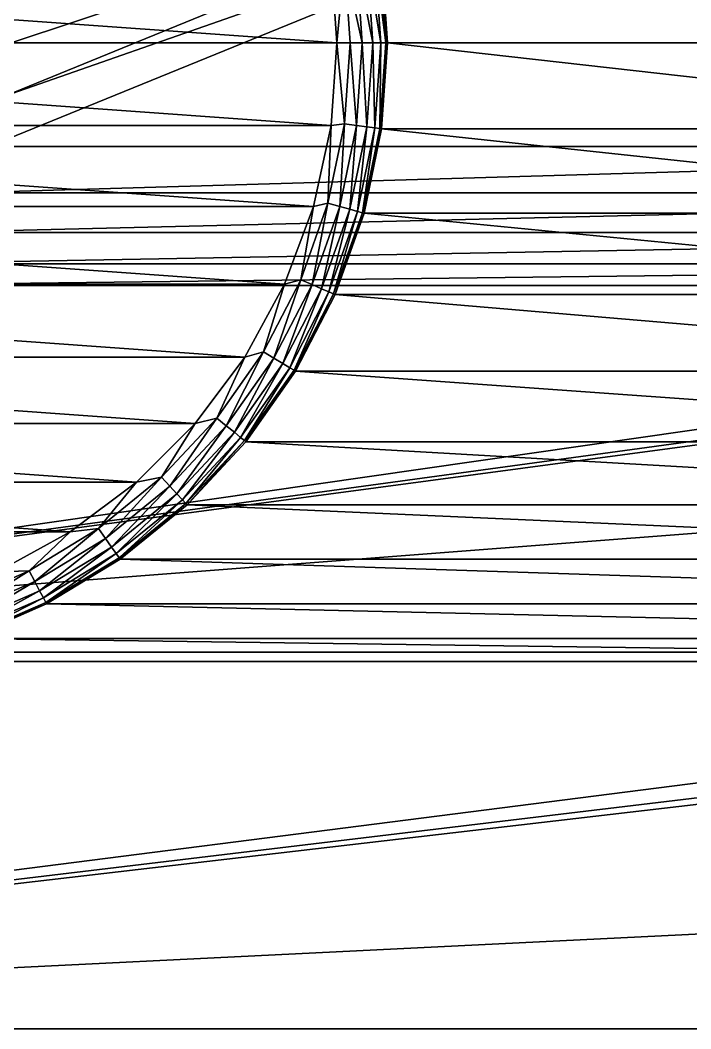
# Model space of a CAD drawing. Extents: x 464 to 15145, y 328 to 7622.
# Drawn here: x 2747 to 3973, y 328 to 2170 of the extents above; entities that cross this region are included whole.
import ezdxf

# ---------------------------------------------------------------- set-up
doc = ezdxf.new("R2010")
doc.units = 0
doc.layers.get('0').update_dxf_attribs({"linetype": 'CONTINUOUS'})

msp = doc.modelspace()

# ---------------------------------------------------------------- linework, layer by layer
at = {"color": 7}
for points in [[(2720.7, 2031.6, -3744.1), (2730.9, 2128.6, -3744.1), (3935.6, 2528.5, -3744.1), (2720.7, 2031.6, -3744.1)], [(3935.6, 2528.5, -3744.1), (2730.9, 2128.6, -3744.1), (2720.7, 2225.5, -3744.1), (3935.6, 2528.5, -3744.1)], [(4111.2, 2517.8, -3744.1), (2720.7, 2031.6, -3744.1), (3935.6, 2528.5, -3744.1), (4111.2, 2517.8, -3744.1)], [(5531.9, 1938.9, -3744.1), (2690.5, 1938.9, -3744.1), (4111.2, 2517.8, -3744.1), (5531.9, 1938.9, -3744.1)], [(4111.2, 2517.8, -3744.1), (2690.5, 1938.9, -3744.1), (2720.7, 2031.6, -3744.1), (4111.2, 2517.8, -3744.1)], [(3381.2, 2282.1, -5189.8), (3406.4, 2128.6, -5170.7), (3395.7, 2284.1, -5170.7), (3381.2, 2282.1, -5189.8)], [(3395.7, 2284.1, -5170.7), (3415.6, 2128.6, -5148.4), (3404.9, 2285.3, -5148.4), (3395.7, 2284.1, -5170.7)], [(3395.7, 2284.1, -5170.7), (3406.4, 2128.6, -5170.7), (3415.6, 2128.6, -5148.4), (3395.7, 2284.1, -5170.7)], [(3408, 2285.7, -5124.5), (3404.9, 2285.3, -5148.4), (3418.7, 2128.6, -5124.5), (3408, 2285.7, -5124.5)], [(3418.7, 2128.6, -5124.5), (3404.9, 2285.3, -5148.4), (3415.6, 2128.6, -5148.4), (3418.7, 2128.6, -5124.5)], [(3408, 2285.7, -4432), (3408, 2285.7, -5124.5), (3418.7, 2128.6, -4432), (3408, 2285.7, -4432)], [(3418.7, 2128.6, -4432), (3408, 2285.7, -5124.5), (3418.7, 2128.6, -5124.5), (3418.7, 2128.6, -4432)], [(3418.7, 2128.6, -4432), (4803.7, 2128.6, -4432), (3408, 2285.7, -4432), (3418.7, 2128.6, -4432)], [(3408, 2285.7, -4432), (4803.7, 2128.6, -4432), (4814.5, 2285.7, -4432), (3408, 2285.7, -4432)], [(3326.4, 2128.6, -5216.8), (1213.6, 2279.7, -5216.8), (1202.7, 2128.6, -5216.8), (3326.4, 2128.6, -5216.8)], [(3315.6, 2279.7, -5216.8), (1213.6, 2279.7, -5216.8), (3326.4, 2128.6, -5216.8), (3315.6, 2279.7, -5216.8)], [(3315.6, 2279.7, -5216.8), (3326.4, 2128.6, -5216.8), (3340.2, 2276.4, -5213.7), (3315.6, 2279.7, -5216.8)], [(3326.4, 2128.6, -5216.8), (3350.3, 2128.6, -5213.7), (3340.2, 2276.4, -5213.7), (3326.4, 2128.6, -5216.8)], [(3340.2, 2276.4, -5213.7), (3372.6, 2128.6, -5204.5), (3362.3, 2279.5, -5204.5), (3340.2, 2276.4, -5213.7)], [(3340.2, 2276.4, -5213.7), (3350.3, 2128.6, -5213.7), (3372.6, 2128.6, -5204.5), (3340.2, 2276.4, -5213.7)], [(3362.3, 2279.5, -5204.5), (3391.7, 2128.6, -5189.8), (3381.2, 2282.1, -5189.8), (3362.3, 2279.5, -5204.5)], [(3362.3, 2279.5, -5204.5), (3372.6, 2128.6, -5204.5), (3391.7, 2128.6, -5189.8), (3362.3, 2279.5, -5204.5)], [(3381.2, 2282.1, -5189.8), (3391.7, 2128.6, -5189.8), (3406.4, 2128.6, -5170.7), (3381.2, 2282.1, -5189.8)], [(3326.4, 2128.6, -5216.8), (1202.7, 2128.6, -5216.8), (3315.6, 1977.5, -5216.8), (3326.4, 2128.6, -5216.8)], [(3315.6, 1977.5, -5216.8), (1202.7, 2128.6, -5216.8), (1213.6, 1977.5, -5216.8), (3315.6, 1977.5, -5216.8)], [(3315.6, 1977.5, -5216.8), (3340.2, 1980.7, -5213.7), (3326.4, 2128.6, -5216.8), (3315.6, 1977.5, -5216.8)], [(3326.4, 2128.6, -5216.8), (3340.2, 1980.7, -5213.7), (3350.3, 2128.6, -5213.7), (3326.4, 2128.6, -5216.8)], [(3362.3, 1977.7, -5204.5), (3350.3, 2128.6, -5213.7), (3340.2, 1980.7, -5213.7), (3362.3, 1977.7, -5204.5)], [(3362.3, 1977.7, -5204.5), (3372.6, 2128.6, -5204.5), (3350.3, 2128.6, -5213.7), (3362.3, 1977.7, -5204.5)], [(3362.3, 1977.7, -5204.5), (3381.2, 1975.1, -5189.8), (3372.6, 2128.6, -5204.5), (3362.3, 1977.7, -5204.5)], [(3372.6, 2128.6, -5204.5), (3381.2, 1975.1, -5189.8), (3391.7, 2128.6, -5189.8), (3372.6, 2128.6, -5204.5)], [(3381.2, 1975.1, -5189.8), (3395.7, 1973.1, -5170.7), (3391.7, 2128.6, -5189.8), (3381.2, 1975.1, -5189.8)], [(3391.7, 2128.6, -5189.8), (3395.7, 1973.1, -5170.7), (3406.4, 2128.6, -5170.7), (3391.7, 2128.6, -5189.8)], [(3395.7, 1973.1, -5170.7), (3404.9, 1971.9, -5148.4), (3406.4, 2128.6, -5170.7), (3395.7, 1973.1, -5170.7)], [(3408, 1971.4, -5124.5), (3415.6, 2128.6, -5148.4), (3404.9, 1971.9, -5148.4), (3408, 1971.4, -5124.5)], [(3406.4, 2128.6, -5170.7), (3404.9, 1971.9, -5148.4), (3415.6, 2128.6, -5148.4), (3406.4, 2128.6, -5170.7)], [(3418.7, 2128.6, -5124.5), (3415.6, 2128.6, -5148.4), (3408, 1971.4, -5124.5), (3418.7, 2128.6, -5124.5)], [(3418.7, 2128.6, -4432), (3418.7, 2128.6, -5124.5), (3408, 1971.4, -4432), (3418.7, 2128.6, -4432)], [(3408, 1971.4, -4432), (3418.7, 2128.6, -5124.5), (3408, 1971.4, -5124.5), (3408, 1971.4, -4432)], [(3408, 1971.4, -4432), (4814.5, 1971.4, -4432), (3418.7, 2128.6, -4432), (3408, 1971.4, -4432)], [(3418.7, 2128.6, -4432), (4814.5, 1971.4, -4432), (4803.7, 2128.6, -4432), (3418.7, 2128.6, -4432)], [(3315.6, 1977.5, -5216.8), (1213.6, 1977.5, -5216.8), (3283.4, 1829.4, -5216.8), (3315.6, 1977.5, -5216.8)], [(3283.4, 1829.4, -5216.8), (1213.6, 1977.5, -5216.8), (1245.8, 1829.4, -5216.8), (3283.4, 1829.4, -5216.8)], [(3310, 1835.7, -5213.7), (3315.6, 1977.5, -5216.8), (3283.4, 1829.4, -5216.8), (3310, 1835.7, -5213.7)], [(3340.2, 1980.7, -5213.7), (3315.6, 1977.5, -5216.8), (3310, 1835.7, -5213.7), (3340.2, 1980.7, -5213.7)], [(3340.2, 1980.7, -5213.7), (3310, 1835.7, -5213.7), (3331.5, 1829.6, -5204.5), (3340.2, 1980.7, -5213.7)], [(3340.2, 1980.7, -5213.7), (3331.5, 1829.6, -5204.5), (3362.3, 1977.7, -5204.5), (3340.2, 1980.7, -5213.7)], [(3331.5, 1829.6, -5204.5), (3349.9, 1824.5, -5189.8), (3362.3, 1977.7, -5204.5), (3331.5, 1829.6, -5204.5)], [(3362.3, 1977.7, -5204.5), (3349.9, 1824.5, -5189.8), (3381.2, 1975.1, -5189.8), (3362.3, 1977.7, -5204.5)], [(3349.9, 1824.5, -5189.8), (3364, 1820.5, -5170.7), (3381.2, 1975.1, -5189.8), (3349.9, 1824.5, -5189.8)], [(3381.2, 1975.1, -5189.8), (3364, 1820.5, -5170.7), (3395.7, 1973.1, -5170.7), (3381.2, 1975.1, -5189.8)], [(3364, 1820.5, -5170.7), (3372.9, 1818, -5148.4), (3395.7, 1973.1, -5170.7), (3364, 1820.5, -5170.7)], [(3395.7, 1973.1, -5170.7), (3372.9, 1818, -5148.4), (3404.9, 1971.9, -5148.4), (3395.7, 1973.1, -5170.7)], [(3375.9, 1817.2, -5124.5), (3404.9, 1971.9, -5148.4), (3372.9, 1818, -5148.4), (3375.9, 1817.2, -5124.5)], [(3408, 1971.4, -5124.5), (3404.9, 1971.9, -5148.4), (3375.9, 1817.2, -5124.5), (3408, 1971.4, -5124.5)], [(3408, 1971.4, -4432), (3408, 1971.4, -5124.5), (3375.9, 1817.2, -4432), (3408, 1971.4, -4432)], [(3375.9, 1817.2, -4432), (3408, 1971.4, -5124.5), (3375.9, 1817.2, -5124.5), (3375.9, 1817.2, -4432)], [(3375.9, 1817.2, -4432), (4846.5, 1817.2, -4432), (3408, 1971.4, -4432), (3375.9, 1817.2, -4432)], [(3408, 1971.4, -4432), (4846.5, 1817.2, -4432), (4814.5, 1971.4, -4432), (3408, 1971.4, -4432)], [(5580.7, 1854.5, -3744.1), (2641.8, 1854.5, -3744.1), (5531.9, 1938.9, -3744.1), (5580.7, 1854.5, -3744.1)], [(5531.9, 1938.9, -3744.1), (2641.8, 1854.5, -3744.1), (2690.5, 1938.9, -3744.1), (5531.9, 1938.9, -3744.1)], [(5645.9, 1782.1, -3744.1), (2576.6, 1782.1, -3744.1), (5580.7, 1854.5, -3744.1), (5645.9, 1782.1, -3744.1)], [(5580.7, 1854.5, -3744.1), (2576.6, 1782.1, -3744.1), (2641.8, 1854.5, -3744.1), (5580.7, 1854.5, -3744.1)], [(3283.4, 1829.4, -5216.8), (1245.8, 1829.4, -5216.8), (3230.5, 1687.5, -5216.8), (3283.4, 1829.4, -5216.8)], [(3230.5, 1687.5, -5216.8), (1245.8, 1829.4, -5216.8), (1298.7, 1687.5, -5216.8), (3230.5, 1687.5, -5216.8)], [(3260.4, 1696, -5213.7), (3283.4, 1829.4, -5216.8), (3230.5, 1687.5, -5216.8), (3260.4, 1696, -5213.7)], [(3310, 1835.7, -5213.7), (3283.4, 1829.4, -5216.8), (3260.4, 1696, -5213.7), (3310, 1835.7, -5213.7)], [(3310, 1835.7, -5213.7), (3260.4, 1696, -5213.7), (3280.8, 1687.2, -5204.5), (3310, 1835.7, -5213.7)], [(3310, 1835.7, -5213.7), (3280.8, 1687.2, -5204.5), (3331.5, 1829.6, -5204.5), (3310, 1835.7, -5213.7)], [(3280.8, 1687.2, -5204.5), (3298.4, 1679.5, -5189.8), (3331.5, 1829.6, -5204.5), (3280.8, 1687.2, -5204.5)], [(3331.5, 1829.6, -5204.5), (3298.4, 1679.5, -5189.8), (3349.9, 1824.5, -5189.8), (3331.5, 1829.6, -5204.5)], [(3298.4, 1679.5, -5189.8), (3311.8, 1673.7, -5170.7), (3349.9, 1824.5, -5189.8), (3298.4, 1679.5, -5189.8)], [(3349.9, 1824.5, -5189.8), (3311.8, 1673.7, -5170.7), (3364, 1820.5, -5170.7), (3349.9, 1824.5, -5189.8)], [(3311.8, 1673.7, -5170.7), (3320.3, 1670, -5148.4), (3364, 1820.5, -5170.7), (3311.8, 1673.7, -5170.7)], [(3364, 1820.5, -5170.7), (3320.3, 1670, -5148.4), (3372.9, 1818, -5148.4), (3364, 1820.5, -5170.7)], [(3323.2, 1668.8, -5124.5), (3372.9, 1818, -5148.4), (3320.3, 1670, -5148.4), (3323.2, 1668.8, -5124.5)], [(3375.9, 1817.2, -5124.5), (3372.9, 1818, -5148.4), (3323.2, 1668.8, -5124.5), (3375.9, 1817.2, -5124.5)], [(3375.9, 1817.2, -4432), (3375.9, 1817.2, -5124.5), (3323.2, 1668.8, -4432), (3375.9, 1817.2, -4432)], [(3323.2, 1668.8, -4432), (3375.9, 1817.2, -5124.5), (3323.2, 1668.8, -5124.5), (3323.2, 1668.8, -4432)], [(3323.2, 1668.8, -4432), (4899.3, 1668.8, -4432), (3375.9, 1817.2, -4432), (3323.2, 1668.8, -4432)], [(3375.9, 1817.2, -4432), (4899.3, 1668.8, -4432), (4846.5, 1817.2, -4432), (3375.9, 1817.2, -4432)], [(5724.8, 1724.8, -3744.1), (2497.7, 1724.8, -3744.1), (5645.9, 1782.1, -3744.1), (5724.8, 1724.8, -3744.1)], [(5645.9, 1782.1, -3744.1), (2497.7, 1724.8, -3744.1), (2576.6, 1782.1, -3744.1), (5645.9, 1782.1, -3744.1)], [(5813.8, 1685.1, -3744.1), (2408.7, 1685.1, -3744.1), (5724.8, 1724.8, -3744.1), (5813.8, 1685.1, -3744.1)], [(5724.8, 1724.8, -3744.1), (2408.7, 1685.1, -3744.1), (2497.7, 1724.8, -3744.1), (5724.8, 1724.8, -3744.1)], [(3260.4, 1696, -5213.7), (3230.5, 1687.5, -5216.8), (3192.2, 1564.5, -5213.7), (3260.4, 1696, -5213.7)], [(3260.4, 1696, -5213.7), (3192.2, 1564.5, -5213.7), (3211.3, 1552.9, -5204.5), (3260.4, 1696, -5213.7)], [(3260.4, 1696, -5213.7), (3211.3, 1552.9, -5204.5), (3280.8, 1687.2, -5204.5), (3260.4, 1696, -5213.7)], [(1152, 1016, -3744.1), (2408.7, 1685.1, -3744.1), (5813.8, 1685.1, -3744.1), (1152, 1016, -3744.1)], [(1152, 1016, -3744.1), (5813.8, 1685.1, -3744.1), (5909.2, 1664.9, -3744.1), (1152, 1016, -3744.1)], [(3230.5, 1687.5, -5216.8), (1298.7, 1687.5, -5216.8), (3157.8, 1554.5, -5216.8), (3230.5, 1687.5, -5216.8)], [(3157.8, 1554.5, -5216.8), (1298.7, 1687.5, -5216.8), (1371.3, 1554.5, -5216.8), (3157.8, 1554.5, -5216.8)], [(3192.2, 1564.5, -5213.7), (3230.5, 1687.5, -5216.8), (3157.8, 1554.5, -5216.8), (3192.2, 1564.5, -5213.7)], [(3211.3, 1552.9, -5204.5), (3227.6, 1542.9, -5189.8), (3280.8, 1687.2, -5204.5), (3211.3, 1552.9, -5204.5)], [(3280.8, 1687.2, -5204.5), (3227.6, 1542.9, -5189.8), (3298.4, 1679.5, -5189.8), (3280.8, 1687.2, -5204.5)], [(3227.6, 1542.9, -5189.8), (3240.1, 1535.3, -5170.7), (3298.4, 1679.5, -5189.8), (3227.6, 1542.9, -5189.8)], [(3298.4, 1679.5, -5189.8), (3240.1, 1535.3, -5170.7), (3311.8, 1673.7, -5170.7), (3298.4, 1679.5, -5189.8)], [(6006.6, 1664.9, -3744.1), (9602.5, 1664.9, -3744.1), (1152, 1016, -3744.1), (6006.6, 1664.9, -3744.1)], [(1152, 1016, -3744.1), (9602.5, 1664.9, -3744.1), (14457.2, 1016, -3744.1), (1152, 1016, -3744.1)], [(5909.2, 1664.9, -3744.1), (6006.6, 1664.9, -3744.1), (1152, 1016, -3744.1), (5909.2, 1664.9, -3744.1)], [(3240.1, 1535.3, -5170.7), (3248, 1530.5, -5148.4), (3311.8, 1673.7, -5170.7), (3240.1, 1535.3, -5170.7)], [(3311.8, 1673.7, -5170.7), (3248, 1530.5, -5148.4), (3320.3, 1670, -5148.4), (3311.8, 1673.7, -5170.7)], [(3250.7, 1528.9, -5124.5), (3320.3, 1670, -5148.4), (3248, 1530.5, -5148.4), (3250.7, 1528.9, -5124.5)], [(3323.2, 1668.8, -5124.5), (3320.3, 1670, -5148.4), (3250.7, 1528.9, -5124.5), (3323.2, 1668.8, -5124.5)], [(3323.2, 1668.8, -4432), (3323.2, 1668.8, -5124.5), (3250.7, 1528.9, -4432), (3323.2, 1668.8, -4432)], [(3250.7, 1528.9, -4432), (3323.2, 1668.8, -5124.5), (3250.7, 1528.9, -5124.5), (3250.7, 1528.9, -4432)], [(3250.7, 1528.9, -4432), (4971.8, 1528.9, -4432), (3323.2, 1668.8, -4432), (3250.7, 1528.9, -4432)], [(3323.2, 1668.8, -4432), (4971.8, 1528.9, -4432), (4899.3, 1668.8, -4432), (3323.2, 1668.8, -4432)], [(3157.8, 1554.5, -5216.8), (1371.3, 1554.5, -5216.8), (3067.1, 1433.2, -5216.8), (3157.8, 1554.5, -5216.8)], [(3067.1, 1433.2, -5216.8), (1371.3, 1554.5, -5216.8), (1462.1, 1433.2, -5216.8), (3067.1, 1433.2, -5216.8)], [(3106.8, 1443.4, -5213.7), (3157.8, 1554.5, -5216.8), (3067.1, 1433.2, -5216.8), (3106.8, 1443.4, -5213.7)], [(3192.2, 1564.5, -5213.7), (3157.8, 1554.5, -5216.8), (3106.8, 1443.4, -5213.7), (3192.2, 1564.5, -5213.7)], [(3192.2, 1564.5, -5213.7), (3106.8, 1443.4, -5213.7), (3124.1, 1429.3, -5204.5), (3192.2, 1564.5, -5213.7)], [(3192.2, 1564.5, -5213.7), (3124.1, 1429.3, -5204.5), (3211.3, 1552.9, -5204.5), (3192.2, 1564.5, -5213.7)], [(3124.1, 1429.3, -5204.5), (3138.9, 1417.3, -5189.8), (3211.3, 1552.9, -5204.5), (3124.1, 1429.3, -5204.5)], [(3211.3, 1552.9, -5204.5), (3138.9, 1417.3, -5189.8), (3227.6, 1542.9, -5189.8), (3211.3, 1552.9, -5204.5)], [(3138.9, 1417.3, -5189.8), (3150.3, 1408, -5170.7), (3227.6, 1542.9, -5189.8), (3138.9, 1417.3, -5189.8)], [(3227.6, 1542.9, -5189.8), (3150.3, 1408, -5170.7), (3240.1, 1535.3, -5170.7), (3227.6, 1542.9, -5189.8)], [(3150.3, 1408, -5170.7), (3157.4, 1402.2, -5148.4), (3240.1, 1535.3, -5170.7), (3150.3, 1408, -5170.7)], [(3240.1, 1535.3, -5170.7), (3157.4, 1402.2, -5148.4), (3248, 1530.5, -5148.4), (3240.1, 1535.3, -5170.7)], [(3159.9, 1400.2, -5124.5), (3248, 1530.5, -5148.4), (3157.4, 1402.2, -5148.4), (3159.9, 1400.2, -5124.5)], [(3250.7, 1528.9, -5124.5), (3248, 1530.5, -5148.4), (3159.9, 1400.2, -5124.5), (3250.7, 1528.9, -5124.5)], [(3250.7, 1528.9, -4432), (3250.7, 1528.9, -5124.5), (3159.9, 1400.2, -4432), (3250.7, 1528.9, -4432)], [(3159.9, 1400.2, -4432), (3250.7, 1528.9, -5124.5), (3159.9, 1400.2, -5124.5), (3159.9, 1400.2, -4432)], [(3159.9, 1400.2, -4432), (5062.6, 1400.2, -4432), (3250.7, 1528.9, -4432), (3159.9, 1400.2, -4432)], [(3250.7, 1528.9, -4432), (5062.6, 1400.2, -4432), (4971.8, 1528.9, -4432), (3250.7, 1528.9, -4432)], [(3106.8, 1443.4, -5213.7), (3067.1, 1433.2, -5216.8), (3005.6, 1335.1, -5213.7), (3106.8, 1443.4, -5213.7)], [(3106.8, 1443.4, -5213.7), (3005.6, 1335.1, -5213.7), (3020.8, 1318.8, -5204.5), (3106.8, 1443.4, -5213.7)], [(3106.8, 1443.4, -5213.7), (3020.8, 1318.8, -5204.5), (3124.1, 1429.3, -5204.5), (3106.8, 1443.4, -5213.7)], [(3067.1, 1433.2, -5216.8), (1462.1, 1433.2, -5216.8), (2959.9, 1326.1, -5216.8), (3067.1, 1433.2, -5216.8)], [(2959.9, 1326.1, -5216.8), (1462.1, 1433.2, -5216.8), (1569.2, 1326.1, -5216.8), (2959.9, 1326.1, -5216.8)], [(3005.6, 1335.1, -5213.7), (3067.1, 1433.2, -5216.8), (2959.9, 1326.1, -5216.8), (3005.6, 1335.1, -5213.7)], [(3020.8, 1318.8, -5204.5), (3033.9, 1304.8, -5189.8), (3124.1, 1429.3, -5204.5), (3020.8, 1318.8, -5204.5)], [(3124.1, 1429.3, -5204.5), (3033.9, 1304.8, -5189.8), (3138.9, 1417.3, -5189.8), (3124.1, 1429.3, -5204.5)], [(3033.9, 1304.8, -5189.8), (3043.9, 1294.1, -5170.7), (3138.9, 1417.3, -5189.8), (3033.9, 1304.8, -5189.8)], [(3138.9, 1417.3, -5189.8), (3043.9, 1294.1, -5170.7), (3150.3, 1408, -5170.7), (3138.9, 1417.3, -5189.8)], [(3043.9, 1294.1, -5170.7), (3050.2, 1287.4, -5148.4), (3150.3, 1408, -5170.7), (3043.9, 1294.1, -5170.7)], [(3150.3, 1408, -5170.7), (3050.2, 1287.4, -5148.4), (3157.4, 1402.2, -5148.4), (3150.3, 1408, -5170.7)], [(3052.4, 1285.1, -5124.5), (3157.4, 1402.2, -5148.4), (3050.2, 1287.4, -5148.4), (3052.4, 1285.1, -5124.5)], [(3159.9, 1400.2, -5124.5), (3157.4, 1402.2, -5148.4), (3052.4, 1285.1, -5124.5), (3159.9, 1400.2, -5124.5)], [(3159.9, 1400.2, -4432), (3159.9, 1400.2, -5124.5), (3052.4, 1285.1, -4432), (3159.9, 1400.2, -4432)], [(3052.4, 1285.1, -4432), (3159.9, 1400.2, -5124.5), (3052.4, 1285.1, -5124.5), (3052.4, 1285.1, -4432)], [(3052.4, 1285.1, -4432), (5170.1, 1285.1, -4432), (3159.9, 1400.2, -4432), (3052.4, 1285.1, -4432)], [(3159.9, 1400.2, -4432), (5170.1, 1285.1, -4432), (5062.6, 1400.2, -4432), (3159.9, 1400.2, -4432)], [(2959.9, 1326.1, -5216.8), (1569.2, 1326.1, -5216.8), (2838.6, 1235.3, -5216.8), (2959.9, 1326.1, -5216.8)], [(2838.6, 1235.3, -5216.8), (1569.2, 1326.1, -5216.8), (1690.5, 1235.3, -5216.8), (2838.6, 1235.3, -5216.8)], [(2890.7, 1241.6, -5213.7), (2959.9, 1326.1, -5216.8), (2838.6, 1235.3, -5216.8), (2890.7, 1241.6, -5213.7)], [(3005.6, 1335.1, -5213.7), (2959.9, 1326.1, -5216.8), (2890.7, 1241.6, -5213.7), (3005.6, 1335.1, -5213.7)], [(3005.6, 1335.1, -5213.7), (2890.7, 1241.6, -5213.7), (2903.5, 1223.4, -5204.5), (3005.6, 1335.1, -5213.7)], [(3005.6, 1335.1, -5213.7), (2903.5, 1223.4, -5204.5), (3020.8, 1318.8, -5204.5), (3005.6, 1335.1, -5213.7)], [(2903.5, 1223.4, -5204.5), (2914.6, 1207.8, -5189.8), (3020.8, 1318.8, -5204.5), (2903.5, 1223.4, -5204.5)], [(3020.8, 1318.8, -5204.5), (2914.6, 1207.8, -5189.8), (3033.9, 1304.8, -5189.8), (3020.8, 1318.8, -5204.5)], [(2914.6, 1207.8, -5189.8), (2923, 1195.8, -5170.7), (3033.9, 1304.8, -5189.8), (2914.6, 1207.8, -5189.8)], [(3033.9, 1304.8, -5189.8), (2923, 1195.8, -5170.7), (3043.9, 1294.1, -5170.7), (3033.9, 1304.8, -5189.8)], [(2923, 1195.8, -5170.7), (2928.3, 1188.2, -5148.4), (3043.9, 1294.1, -5170.7), (2923, 1195.8, -5170.7)], [(3043.9, 1294.1, -5170.7), (2928.3, 1188.2, -5148.4), (3050.2, 1287.4, -5148.4), (3043.9, 1294.1, -5170.7)], [(2930.2, 1185.7, -5124.5), (3050.2, 1287.4, -5148.4), (2928.3, 1188.2, -5148.4), (2930.2, 1185.7, -5124.5)], [(3052.4, 1285.1, -5124.5), (3050.2, 1287.4, -5148.4), (2930.2, 1185.7, -5124.5), (3052.4, 1285.1, -5124.5)], [(3052.4, 1285.1, -4432), (3052.4, 1285.1, -5124.5), (2930.2, 1185.7, -4432), (3052.4, 1285.1, -4432)], [(2930.2, 1185.7, -4432), (3052.4, 1285.1, -5124.5), (2930.2, 1185.7, -5124.5), (2930.2, 1185.7, -4432)], [(2930.2, 1185.7, -4432), (5292.3, 1185.7, -4432), (3052.4, 1285.1, -4432), (2930.2, 1185.7, -4432)], [(3052.4, 1285.1, -4432), (5292.3, 1185.7, -4432), (5170.1, 1285.1, -4432), (3052.4, 1285.1, -4432)], [(2838.6, 1235.3, -5216.8), (1690.5, 1235.3, -5216.8), (2705.7, 1162.7, -5216.8), (2838.6, 1235.3, -5216.8)], [(2764.1, 1164.6, -5213.7), (2838.6, 1235.3, -5216.8), (2705.7, 1162.7, -5216.8), (2764.1, 1164.6, -5213.7)], [(2890.7, 1241.6, -5213.7), (2838.6, 1235.3, -5216.8), (2764.1, 1164.6, -5213.7), (2890.7, 1241.6, -5213.7)], [(2890.7, 1241.6, -5213.7), (2764.1, 1164.6, -5213.7), (2774.3, 1144.8, -5204.5), (2890.7, 1241.6, -5213.7)], [(2890.7, 1241.6, -5213.7), (2774.3, 1144.8, -5204.5), (2903.5, 1223.4, -5204.5), (2890.7, 1241.6, -5213.7)], [(2774.3, 1144.8, -5204.5), (2783.1, 1127.8, -5189.8), (2903.5, 1223.4, -5204.5), (2774.3, 1144.8, -5204.5)], [(2903.5, 1223.4, -5204.5), (2783.1, 1127.8, -5189.8), (2914.6, 1207.8, -5189.8), (2903.5, 1223.4, -5204.5)], [(2783.1, 1127.8, -5189.8), (2789.9, 1114.8, -5170.7), (2914.6, 1207.8, -5189.8), (2783.1, 1127.8, -5189.8)], [(2914.6, 1207.8, -5189.8), (2789.9, 1114.8, -5170.7), (2923, 1195.8, -5170.7), (2914.6, 1207.8, -5189.8)], [(2789.9, 1114.8, -5170.7), (2794.1, 1106.6, -5148.4), (2923, 1195.8, -5170.7), (2789.9, 1114.8, -5170.7)], [(2923, 1195.8, -5170.7), (2794.1, 1106.6, -5148.4), (2928.3, 1188.2, -5148.4), (2923, 1195.8, -5170.7)], [(2795.6, 1103.8, -5124.5), (2928.3, 1188.2, -5148.4), (2794.1, 1106.6, -5148.4), (2795.6, 1103.8, -5124.5)], [(2930.2, 1185.7, -5124.5), (2928.3, 1188.2, -5148.4), (2795.6, 1103.8, -5124.5), (2930.2, 1185.7, -5124.5)], [(2930.2, 1185.7, -4432), (2930.2, 1185.7, -5124.5), (2795.6, 1103.8, -4432), (2930.2, 1185.7, -4432)], [(2795.6, 1103.8, -4432), (2930.2, 1185.7, -5124.5), (2795.6, 1103.8, -5124.5), (2795.6, 1103.8, -4432)], [(2795.6, 1103.8, -4432), (5426.9, 1103.8, -4432), (2930.2, 1185.7, -4432), (2795.6, 1103.8, -4432)], [(2930.2, 1185.7, -4432), (5426.9, 1103.8, -4432), (5292.3, 1185.7, -4432), (2930.2, 1185.7, -4432)], [(2764.1, 1164.6, -5213.7), (2705.7, 1162.7, -5216.8), (2628.2, 1105.5, -5213.7), (2764.1, 1164.6, -5213.7)], [(2764.1, 1164.6, -5213.7), (2628.2, 1105.5, -5213.7), (2635.6, 1084.6, -5204.5), (2764.1, 1164.6, -5213.7)], [(2764.1, 1164.6, -5213.7), (2635.6, 1084.6, -5204.5), (2774.3, 1144.8, -5204.5), (2764.1, 1164.6, -5213.7)], [(2635.6, 1084.6, -5204.5), (2642, 1066.5, -5189.8), (2774.3, 1144.8, -5204.5), (2635.6, 1084.6, -5204.5)], [(2774.3, 1144.8, -5204.5), (2642, 1066.5, -5189.8), (2783.1, 1127.8, -5189.8), (2774.3, 1144.8, -5204.5)], [(2642, 1066.5, -5189.8), (2646.9, 1052.7, -5170.7), (2783.1, 1127.8, -5189.8), (2642, 1066.5, -5189.8)], [(2783.1, 1127.8, -5189.8), (2646.9, 1052.7, -5170.7), (2789.9, 1114.8, -5170.7), (2783.1, 1127.8, -5189.8)], [(2646.9, 1052.7, -5170.7), (2650, 1044, -5148.4), (2789.9, 1114.8, -5170.7), (2646.9, 1052.7, -5170.7)], [(2789.9, 1114.8, -5170.7), (2650, 1044, -5148.4), (2794.1, 1106.6, -5148.4), (2789.9, 1114.8, -5170.7)], [(2651.1, 1041.1, -5124.5), (2794.1, 1106.6, -5148.4), (2650, 1044, -5148.4), (2651.1, 1041.1, -5124.5)], [(2795.6, 1103.8, -5124.5), (2794.1, 1106.6, -5148.4), (2651.1, 1041.1, -5124.5), (2795.6, 1103.8, -5124.5)], [(2795.6, 1103.8, -4432), (2795.6, 1103.8, -5124.5), (2651.1, 1041.1, -4432), (2795.6, 1103.8, -4432)], [(2651.1, 1041.1, -4432), (2795.6, 1103.8, -5124.5), (2651.1, 1041.1, -5124.5), (2651.1, 1041.1, -4432)], [(2651.1, 1041.1, -4432), (5571.4, 1041.1, -4432), (2795.6, 1103.8, -4432), (2651.1, 1041.1, -4432)], [(2795.6, 1103.8, -4432), (5571.4, 1041.1, -4432), (5426.9, 1103.8, -4432), (2795.6, 1103.8, -4432)], [(5723.1, 998.6, -4432), (2651.1, 1041.1, -4432), (2499.4, 998.6, -4432), (5723.1, 998.6, -4432)], [(5571.4, 1041.1, -4432), (2651.1, 1041.1, -4432), (5723.1, 998.6, -4432), (5571.4, 1041.1, -4432)], [(14457.2, 1016), (15145.1, 328.1), (464.1, 328.1), (14457.2, 1016)], [(14457.2, 1016), (464.1, 328.1), (1152, 1016), (14457.2, 1016)], [(14457.2, 1016), (1152, 1016), (14457.2, 1016, -3744.1), (14457.2, 1016)], [(14457.2, 1016, -3744.1), (1152, 1016), (1152, 1016, -3744.1), (14457.2, 1016, -3744.1)], [(464.1, 328.1, -4432), (5879.1, 977.1, -4432), (5723.1, 998.6, -4432), (464.1, 328.1, -4432)], [(5723.1, 998.6, -4432), (2499.4, 998.6, -4432), (464.1, 328.1, -4432), (5723.1, 998.6, -4432)], [(15145.1, 328.1, -4432), (6036.7, 977.1, -4432), (464.1, 328.1, -4432), (15145.1, 328.1, -4432)], [(464.1, 328.1, -4432), (6036.7, 977.1, -4432), (5879.1, 977.1, -4432), (464.1, 328.1, -4432)], [(464.1, 328.1), (15145.1, 328.1), (464.1, 328.1, -4432), (464.1, 328.1)], [(464.1, 328.1, -4432), (15145.1, 328.1), (15145.1, 328.1, -4432), (464.1, 328.1, -4432)]]:
    msp.add_3dface(points, dxfattribs=at)

doc.saveas('drawing.dxf')
